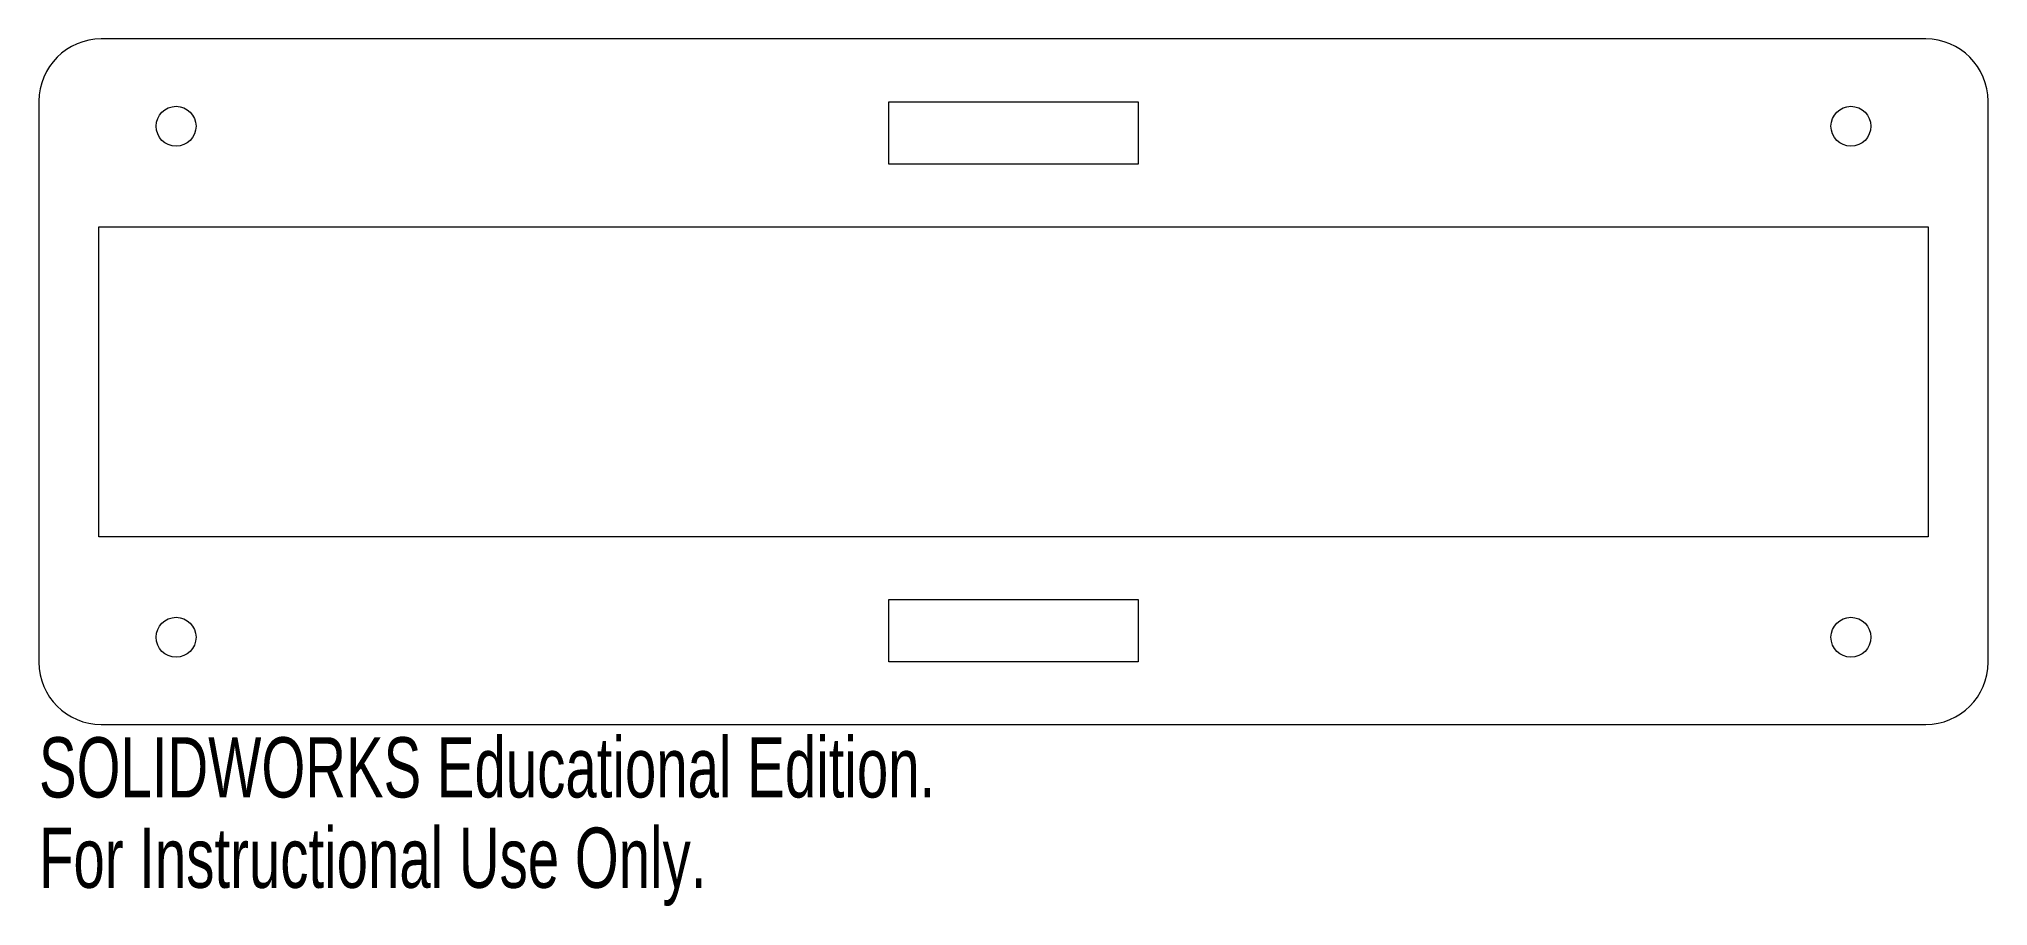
# Model space of a CAD drawing. Header units: millimetres. Extents: x -78 to 78, y -42 to 28.
import ezdxf

# ---------------------------------------------------------------- set-up
doc = ezdxf.new("R2010")
doc.units = ezdxf.units.MM
doc.styles.add('SLDTEXTSTYLE0', font='TXT', dxfattribs={"width": 0.7})

msp = doc.modelspace()

# ---------------------------------------------------------------- linework, layer by layer
at = {"color": 7, "linetype": 'Continuous', "lineweight": 15}
for p, q in [((73.2, 27.5), (-73.2, 27.5)), ((-78.2, 22.5), (-78.2, -22.5)), ((-10, 22.46), (10, 22.46)), ((-10, 17.46), (-10, 22.46)), ((10, 22.46), (10, 17.46)), ((78.2, -22.5), (78.2, 22.5)), ((10, 17.46), (-10, 17.46)), ((-73.39, 12.43), (73.39, 12.43)), ((-73.39, -12.43), (-73.39, 12.43)), ((73.39, 12.43), (73.39, -12.43)), ((73.39, -12.43), (-73.39, -12.43)), ((-10, -17.46), (10, -17.46)), ((-10, -22.46), (-10, -17.46)), ((10, -17.46), (10, -22.46)), ((10, -22.46), (-10, -22.46)), ((-73.2, -27.5), (73.2, -27.5))]:
    msp.add_line(p, q, dxfattribs=at)
for centre in [(-67.2, 20.5), (67.2, 20.5), (-67.2, -20.5), (67.2, -20.5)]:
    msp.add_circle(centre, 1.6, dxfattribs=at)
for centre, start, end in [((-73.2, 22.5), 90, 180), ((73.2, 22.5), 0, 90), ((-73.2, -22.5), 180, 270), ((73.2, -22.5), 270, 0)]:
    msp.add_arc(centre, 5, start, end, dxfattribs=at)

# ---------------------------------------------------------------- texts
at = {"color": 7, "linetype": 'Continuous', "char_height": 4.8336, "attachment_point": 1, "style": 'SLDTEXTSTYLE0'}
for s, insert in [('SOLIDWORKS Educational Edition.', (-78.2, -28.52)), ('For Instructional Use Only.', (-78.2, -35.77))]:
    msp.add_mtext(s, dxfattribs=dict(at, insert=insert))

doc.saveas('drawing.dxf')
